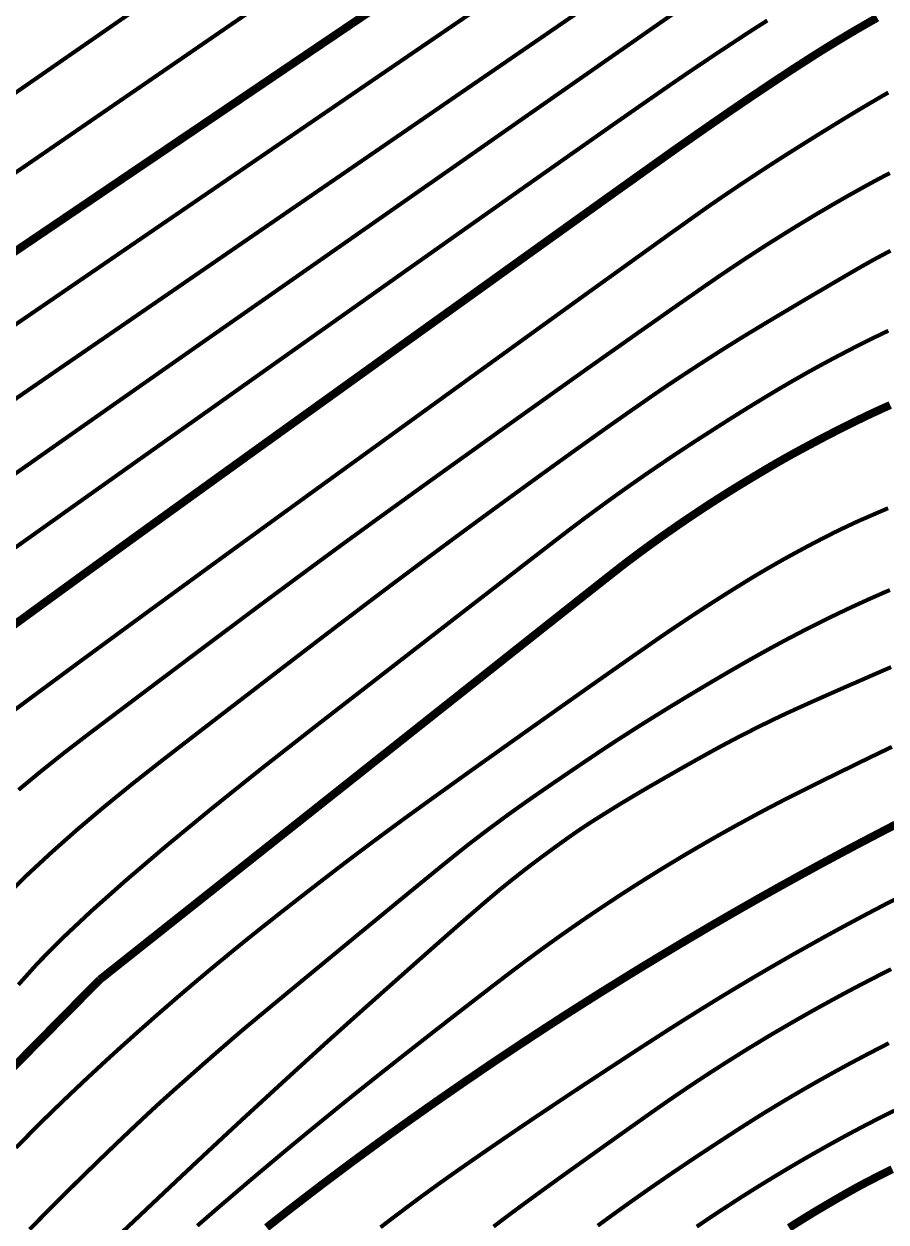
# Model space of a CAD drawing. Extents: x 36524600 to 36525730, y 2746759 to 2747713.
# Drawn here: x 36525054.39 to 36525070.4, y 2747555.33 to 2747577.6 of the extents above; entities that cross this region are included whole.
import ezdxf

# ---------------------------------------------------------------- set-up
doc = ezdxf.new("R2010")
doc.units = 0
doc.header["$LTSCALE"] = 1000
doc.header["$MEASUREMENT"] = 0
doc.layers.add('DGX', color=251, linetype='Continuous')

# ---------------------------------------------------------------- blocks, each defined once
blk = doc.blocks.new('dxt')
at = {"layer": 'DGX', "color": 253, "linetype": 'Continuous', "flags": 128}
for points, const_width in [([(36525053.252, 2747575.642), (36525054.46, 2747576.481), (36525055.674, 2747577.323), (36525056.751, 2747578.07)], 0.075), ([(36525053.34, 2747574.225), (36525054.486, 2747575.013), (36525055.793, 2747575.912), (36525057.109, 2747576.816), (36525058.282, 2747577.622), (36525059.313, 2747578.33)], 0.075), ([(36525053.679, 2747573.004), (36525054.905, 2747573.834), (36525056.327, 2747574.797), (36525057.946, 2747575.892), (36525059.568, 2747576.99), (36525061.001, 2747577.958)], 0.15), ([(36525053.895, 2747571.784), (36525054.914, 2747572.482), (36525056.127, 2747573.313), (36525057.533, 2747574.275), (36525059.134, 2747575.37), (36525060.738, 2747576.467), (36525062.157, 2747577.436), (36525063.39, 2747578.277)], 0.075), ([(36525053.995, 2747570.47), (36525055.05, 2747571.196), (36525056.319, 2747572.068), (36525057.8, 2747573.087), (36525059.495, 2747574.253), (36525061.191, 2747575.418), (36525062.673, 2747576.437), (36525063.943, 2747577.309), (36525065, 2747578.035)], 0.075), ([(36525053.862, 2747568.985), (36525054.935, 2747569.74), (36525056.206, 2747570.632), (36525057.676, 2747571.662), (36525059.344, 2747572.828), (36525061.006, 2747573.99), (36525062.46, 2747575.006), (36525063.704, 2747575.876), (36525064.74, 2747576.599), (36525065.567, 2747577.176), (36525066.185, 2747577.607), (36525066.594, 2747577.891)], 0.075), ([(36525054.146, 2747567.811), (36525054.52, 2747568.077), (36525055.052, 2747568.456), (36525055.743, 2747568.947), (36525056.594, 2747569.551), (36525057.604, 2747570.266), (36525058.772, 2747571.095), (36525060.1, 2747572.035), (36525061.434, 2747572.98), (36525062.624, 2747573.821), (36525063.668, 2747574.558), (36525064.567, 2747575.191), (36525065.321, 2747575.721), (36525065.93, 2747576.146), (36525066.394, 2747576.468), (36525066.712, 2747576.686), (36525066.951, 2747576.847), (36525067.174, 2747576.997), (36525067.383, 2747577.136), (36525067.576, 2747577.263), (36525067.754, 2747577.381), (36525067.917, 2747577.487), (36525068.066, 2747577.582), (36525068.199, 2747577.666)], 0.075), ([(36525054.147, 2747566.389), (36525054.757, 2747566.835), (36525055.517, 2747567.388), (36525056.426, 2747568.047), (36525057.486, 2747568.812), (36525058.695, 2747569.683), (36525060.055, 2747570.66), (36525061.41, 2747571.634), (36525062.61, 2747572.495), (36525063.653, 2747573.244), (36525064.539, 2747573.879), (36525065.269, 2747574.402), (36525065.842, 2747574.811), (36525066.259, 2747575.108), (36525066.519, 2747575.293), (36525066.695, 2747575.416), (36525066.86, 2747575.532), (36525067.014, 2747575.639), (36525067.156, 2747575.738), (36525067.288, 2747575.829), (36525067.408, 2747575.912), (36525067.516, 2747575.987), (36525067.614, 2747576.054), (36525067.706, 2747576.116), (36525067.798, 2747576.179), (36525067.89, 2747576.241), (36525067.982, 2747576.303), (36525068.074, 2747576.365), (36525068.166, 2747576.427), (36525068.259, 2747576.489), (36525068.351, 2747576.55), (36525068.444, 2747576.612), (36525068.537, 2747576.673), (36525068.629, 2747576.734), (36525068.722, 2747576.795), (36525068.816, 2747576.855), (36525068.909, 2747576.915), (36525069.002, 2747576.975), (36525069.096, 2747577.035), (36525069.19, 2747577.094), (36525069.284, 2747577.153), (36525069.378, 2747577.211), (36525069.473, 2747577.269), (36525069.568, 2747577.326), (36525069.663, 2747577.384), (36525069.758, 2747577.44), (36525069.854, 2747577.497), (36525069.95, 2747577.552), (36525070.046, 2747577.608), (36525070.142, 2747577.663), (36525070.239, 2747577.717)], 0.15), ([(36525053.562, 2747564.361), (36525054.405, 2747564.992), (36525055.433, 2747565.753), (36525056.647, 2747566.644), (36525058.047, 2747567.666), (36525059.633, 2747568.818), (36525061.219, 2747569.967), (36525062.619, 2747570.981), (36525063.834, 2747571.86), (36525064.864, 2747572.604), (36525065.709, 2747573.212), (36525066.368, 2747573.686), (36525066.842, 2747574.024), (36525067.13, 2747574.228), (36525067.326, 2747574.363), (36525067.523, 2747574.497), (36525067.721, 2747574.63), (36525067.919, 2747574.761), (36525068.118, 2747574.892), (36525068.318, 2747575.022), (36525068.519, 2747575.151), (36525068.72, 2747575.278), (36525068.917, 2747575.402), (36525069.107, 2747575.521), (36525069.288, 2747575.633), (36525069.461, 2747575.74), (36525069.626, 2747575.841), (36525069.783, 2747575.936), (36525069.932, 2747576.026), (36525070.073, 2747576.109), (36525070.206, 2747576.187), (36525070.33, 2747576.26), (36525070.446, 2747576.327)], 0.075), ([(36525070.475, 2747574.83), (36525070.377, 2747574.779), (36525070.279, 2747574.727), (36525070.182, 2747574.675), (36525070.085, 2747574.622), (36525069.988, 2747574.569), (36525069.891, 2747574.515), (36525069.794, 2747574.461), (36525069.697, 2747574.407), (36525069.601, 2747574.352), (36525069.504, 2747574.296), (36525069.408, 2747574.241), (36525069.312, 2747574.184), (36525069.217, 2747574.128), (36525069.121, 2747574.072), (36525069.026, 2747574.015), (36525068.931, 2747573.957), (36525068.836, 2747573.9), (36525068.741, 2747573.842), (36525068.647, 2747573.784), (36525068.553, 2747573.726), (36525068.459, 2747573.667), (36525068.365, 2747573.608), (36525068.271, 2747573.549), (36525068.177, 2747573.49), (36525068.084, 2747573.43), (36525067.991, 2747573.37), (36525067.898, 2747573.309), (36525067.805, 2747573.249), (36525067.713, 2747573.188), (36525067.621, 2747573.126), (36525067.528, 2747573.065), (36525067.437, 2747573.003), (36525067.345, 2747572.941), (36525067.253, 2747572.878), (36525067.15, 2747572.807), (36525067.023, 2747572.72), (36525066.874, 2747572.615), (36525066.7, 2747572.494), (36525066.503, 2747572.357), (36525066.283, 2747572.202), (36525066.04, 2747572.031), (36525065.773, 2747571.844), (36525065.483, 2747571.639), (36525065.171, 2747571.419), (36525064.836, 2747571.182), (36525064.479, 2747570.928), (36525064.1, 2747570.658), (36525063.699, 2747570.372), (36525063.275, 2747570.069), (36525062.829, 2747569.749), (36525062.386, 2747569.432), (36525061.972, 2747569.135), (36525061.586, 2747568.857), (36525061.23, 2747568.6), (36525060.902, 2747568.363), (36525060.604, 2747568.146), (36525060.334, 2747567.95), (36525060.093, 2747567.773), (36525059.866, 2747567.606), (36525059.64, 2747567.439), (36525059.414, 2747567.272), (36525059.188, 2747567.104), (36525058.962, 2747566.937), (36525058.736, 2747566.769), (36525058.511, 2747566.601), (36525058.286, 2747566.432), (36525058.046, 2747566.253), (36525057.779, 2747566.052), (36525057.483, 2747565.83), (36525057.159, 2747565.586), (36525056.807, 2747565.321), (36525056.427, 2747565.035), (36525056.019, 2747564.727), (36525055.582, 2747564.397), (36525055.138, 2747564.056), (36525054.706, 2747563.711), (36525054.287, 2747563.364)], 0.075), ([(36525070.487, 2747573.386), (36525070.426, 2747573.354), (36525070.366, 2747573.322), (36525070.306, 2747573.29), (36525070.245, 2747573.257), (36525070.185, 2747573.225), (36525070.125, 2747573.192), (36525070.066, 2747573.158), (36525070.006, 2747573.125), (36525069.935, 2747573.085), (36525069.843, 2747573.031), (36525069.728, 2747572.964), (36525069.591, 2747572.884), (36525069.432, 2747572.791), (36525069.251, 2747572.684), (36525069.048, 2747572.565), (36525068.823, 2747572.432), (36525068.595, 2747572.296), (36525068.381, 2747572.169), (36525068.182, 2747572.05), (36525067.999, 2747571.939), (36525067.83, 2747571.837), (36525067.677, 2747571.743), (36525067.539, 2747571.657), (36525067.415, 2747571.58), (36525067.299, 2747571.506), (36525067.184, 2747571.432), (36525067.069, 2747571.358), (36525066.954, 2747571.284), (36525066.839, 2747571.209), (36525066.724, 2747571.134), (36525066.61, 2747571.059), (36525066.495, 2747570.983), (36525066.375, 2747570.903), (36525066.243, 2747570.813), (36525066.099, 2747570.715), (36525065.944, 2747570.607), (36525065.776, 2747570.49), (36525065.596, 2747570.365), (36525065.405, 2747570.23), (36525065.201, 2747570.087), (36525064.985, 2747569.933), (36525064.755, 2747569.769), (36525064.512, 2747569.595), (36525064.255, 2747569.41), (36525063.984, 2747569.214), (36525063.7, 2747569.008), (36525063.403, 2747568.792), (36525063.092, 2747568.565), (36525062.774, 2747568.332), (36525062.457, 2747568.099), (36525062.14, 2747567.864), (36525061.824, 2747567.63), (36525061.508, 2747567.394), (36525061.193, 2747567.158), (36525060.879, 2747566.921), (36525060.565, 2747566.683), (36525060.234, 2747566.432), (36525059.87, 2747566.154), (36525059.472, 2747565.849), (36525059.04, 2747565.518), (36525058.575, 2747565.16), (36525058.075, 2747564.776), (36525057.542, 2747564.365), (36525056.975, 2747563.927), (36525056.408, 2747563.481), (36525055.873, 2747563.045), (36525055.371, 2747562.62), (36525054.902, 2747562.204), (36525054.465, 2747561.799), (36525054.061, 2747561.405)], 0.075), ([(36525070.446, 2747571.899), (36525070.356, 2747571.856), (36525070.269, 2747571.814), (36525070.184, 2747571.773), (36525070.099, 2747571.731), (36525070.014, 2747571.689), (36525069.929, 2747571.646), (36525069.845, 2747571.604), (36525069.761, 2747571.56), (36525069.677, 2747571.517), (36525069.593, 2747571.473), (36525069.509, 2747571.429), (36525069.425, 2747571.385), (36525069.342, 2747571.34), (36525069.258, 2747571.295), (36525069.175, 2747571.25), (36525069.092, 2747571.205), (36525069.01, 2747571.159), (36525068.927, 2747571.113), (36525068.845, 2747571.066), (36525068.762, 2747571.019), (36525068.68, 2747570.972), (36525068.598, 2747570.925), (36525068.517, 2747570.877), (36525068.435, 2747570.829), (36525068.354, 2747570.781), (36525068.273, 2747570.732), (36525068.193, 2747570.684), (36525068.117, 2747570.638), (36525068.045, 2747570.594), (36525067.975, 2747570.552), (36525067.909, 2747570.511), (36525067.847, 2747570.473), (36525067.788, 2747570.436), (36525067.732, 2747570.402), (36525067.675, 2747570.366), (36525067.611, 2747570.326), (36525067.54, 2747570.281), (36525067.463, 2747570.233), (36525067.38, 2747570.179), (36525067.289, 2747570.122), (36525067.193, 2747570.06), (36525067.09, 2747569.994), (36525066.983, 2747569.926), (36525066.877, 2747569.857), (36525066.771, 2747569.788), (36525066.665, 2747569.718), (36525066.56, 2747569.649), (36525066.454, 2747569.578), (36525066.349, 2747569.508), (36525066.245, 2747569.437), (36525066.14, 2747569.366), (36525066.036, 2747569.295), (36525065.931, 2747569.223), (36525065.828, 2747569.151), (36525065.724, 2747569.078), (36525065.62, 2747569.005), (36525065.517, 2747568.932), (36525065.414, 2747568.859), (36525065.311, 2747568.785), (36525065.209, 2747568.711), (36525065.107, 2747568.636), (36525065.005, 2747568.562), (36525064.903, 2747568.486), (36525064.801, 2747568.411), (36525064.7, 2747568.335), (36525064.599, 2747568.259), (36525064.436, 2747568.135), (36525064.151, 2747567.915), (36525063.742, 2747567.599), (36525063.21, 2747567.187), (36525062.554, 2747566.679), (36525061.776, 2747566.076), (36525060.874, 2747565.376), (36525059.849, 2747564.581), (36525058.811, 2747563.768), (36525057.871, 2747563.014), (36525057.029, 2747562.32), (36525056.285, 2747561.685), (36525055.638, 2747561.11), (36525055.089, 2747560.594), (36525054.639, 2747560.138), (36525054.285, 2747559.741)], 0.075), ([(36525055.798, 2747559.838), (36525055.124, 2747559.156), (36525054.507, 2747558.53), (36525053.948, 2747557.962), (36525053.445, 2747557.45), (36525052.999, 2747556.996), (36525052.61, 2747556.598), (36525052.278, 2747556.257), (36525052.003, 2747555.974), (36525051.765, 2747555.726), (36525051.542, 2747555.494), (36525051.334, 2747555.278), (36525051.143, 2747555.078)], 0.15), ([(36525070.482, 2747570.518), (36525070.395, 2747570.479), (36525070.304, 2747570.438), (36525070.209, 2747570.394), (36525070.109, 2747570.348), (36525070.003, 2747570.297), (36525069.891, 2747570.243), (36525069.773, 2747570.185), (36525069.65, 2747570.124), (36525069.52, 2747570.058), (36525069.385, 2747569.989), (36525069.244, 2747569.916), (36525069.102, 2747569.841), (36525068.965, 2747569.768), (36525068.833, 2747569.697), (36525068.706, 2747569.628), (36525068.583, 2747569.56), (36525068.466, 2747569.494), (36525068.353, 2747569.429), (36525068.245, 2747569.366), (36525068.141, 2747569.304), (36525068.039, 2747569.243), (36525067.939, 2747569.184), (36525067.842, 2747569.125), (36525067.747, 2747569.067), (36525067.655, 2747569.011), (36525067.565, 2747568.955), (36525067.477, 2747568.901), (36525067.391, 2747568.846), (36525067.305, 2747568.792), (36525067.219, 2747568.737), (36525067.133, 2747568.682), (36525067.048, 2747568.626), (36525066.963, 2747568.57), (36525066.878, 2747568.514), (36525066.793, 2747568.457), (36525066.709, 2747568.4), (36525066.624, 2747568.343), (36525066.54, 2747568.285), (36525066.457, 2747568.227), (36525066.373, 2747568.169), (36525066.29, 2747568.111), (36525066.207, 2747568.052), (36525066.124, 2747567.992), (36525066.041, 2747567.933), (36525065.959, 2747567.873), (36525065.877, 2747567.813), (36525065.795, 2747567.752), (36525065.713, 2747567.691), (36525065.632, 2747567.63), (36525065.55, 2747567.568), (36525065.47, 2747567.506), (36525065.248, 2747567.332), (36525064.744, 2747566.934), (36525063.958, 2747566.312), (36525062.89, 2747565.465), (36525061.54, 2747564.395), (36525059.908, 2747563.1), (36525057.994, 2747561.581), (36525055.798, 2747559.838)], 0.15), ([(36525070.443, 2747568.6), (36525070.374, 2747568.571), (36525070.305, 2747568.541), (36525070.237, 2747568.512), (36525070.168, 2747568.482), (36525070.103, 2747568.454), (36525070.047, 2747568.429), (36525069.999, 2747568.408), (36525069.958, 2747568.391), (36525069.926, 2747568.377), (36525069.903, 2747568.367), (36525069.887, 2747568.36), (36525069.879, 2747568.356), (36525069.872, 2747568.353), (36525069.856, 2747568.346), (36525069.832, 2747568.334), (36525069.8, 2747568.319), (36525069.759, 2747568.3), (36525069.711, 2747568.277), (36525069.654, 2747568.25), (36525069.588, 2747568.219), (36525069.515, 2747568.184), (36525069.433, 2747568.144), (36525069.343, 2747568.098), (36525069.245, 2747568.048), (36525069.139, 2747567.993), (36525069.024, 2747567.933), (36525068.901, 2747567.868), (36525068.77, 2747567.797), (36525068.635, 2747567.724), (36525068.498, 2747567.648), (36525068.361, 2747567.57), (36525068.223, 2747567.491), (36525068.084, 2747567.409), (36525067.944, 2747567.326), (36525067.803, 2747567.24), (36525067.662, 2747567.152), (36525067.52, 2747567.064), (36525067.379, 2747566.975), (36525067.239, 2747566.885), (36525067.1, 2747566.796), (36525066.962, 2747566.706), (36525066.824, 2747566.616), (36525066.688, 2747566.526), (36525066.552, 2747566.435), (36525066.396, 2747566.33), (36525066.198, 2747566.195), (36525065.96, 2747566.029), (36525065.68, 2747565.834), (36525065.359, 2747565.609), (36525064.997, 2747565.355), (36525064.593, 2747565.07), (36525064.149, 2747564.756), (36525063.699, 2747564.437), (36525063.281, 2747564.14), (36525062.894, 2747563.865), (36525062.538, 2747563.611), (36525062.214, 2747563.378), (36525061.921, 2747563.168), (36525061.659, 2747562.978), (36525061.428, 2747562.811), (36525061.214, 2747562.653), (36525061, 2747562.495), (36525060.787, 2747562.336), (36525060.574, 2747562.176), (36525060.362, 2747562.016), (36525060.151, 2747561.854), (36525059.94, 2747561.692), (36525059.73, 2747561.529), (36525059.526, 2747561.371), (36525059.334, 2747561.221), (36525059.154, 2747561.08), (36525058.986, 2747560.947), (36525058.83, 2747560.824), (36525058.686, 2747560.709), (36525058.554, 2747560.603), (36525058.434, 2747560.506), (36525058.322, 2747560.415), (36525058.212, 2747560.325), (36525058.106, 2747560.237), (36525058.002, 2747560.152), (36525057.901, 2747560.068), (36525057.802, 2747559.986), (36525057.707, 2747559.906), (36525057.614, 2747559.828), (36525057.523, 2747559.751), (36525057.433, 2747559.674), (36525057.342, 2747559.597), (36525057.251, 2747559.519), (36525057.161, 2747559.441), (36525057.071, 2747559.363), (36525056.981, 2747559.285), (36525056.891, 2747559.207), (36525056.801, 2747559.128), (36525056.712, 2747559.049), (36525056.623, 2747558.97), (36525056.533, 2747558.891), (36525056.444, 2747558.812), (36525056.356, 2747558.732), (36525056.267, 2747558.653), (36525056.178, 2747558.573), (36525056.09, 2747558.493), (36525056.002, 2747558.412), (36525055.914, 2747558.332), (36525055.826, 2747558.251), (36525055.739, 2747558.17), (36525055.652, 2747558.089), (36525055.564, 2747558.008), (36525055.477, 2747557.926), (36525055.391, 2747557.844), (36525055.304, 2747557.762), (36525055.218, 2747557.68), (36525055.132, 2747557.598), (36525055.046, 2747557.515), (36525054.96, 2747557.432), (36525054.875, 2747557.349), (36525054.789, 2747557.266), (36525054.699, 2747557.177), (36525054.599, 2747557.077), (36525054.489, 2747556.966), (36525054.369, 2747556.843), (36525054.239, 2747556.71)], 0.075), ([(36525070.476, 2747567.08), (36525070.359, 2747567.03), (36525070.243, 2747566.978), (36525070.126, 2747566.927), (36525070.01, 2747566.874), (36525069.894, 2747566.821), (36525069.778, 2747566.768), (36525069.663, 2747566.714), (36525069.548, 2747566.659), (36525069.433, 2747566.604), (36525069.319, 2747566.548), (36525069.204, 2747566.491), (36525069.09, 2747566.435), (36525068.976, 2747566.377), (36525068.863, 2747566.319), (36525068.75, 2747566.26), (36525068.637, 2747566.201), (36525068.524, 2747566.142), (36525068.412, 2747566.081), (36525068.3, 2747566.021), (36525068.188, 2747565.959), (36525068.077, 2747565.897), (36525067.964, 2747565.834), (36525067.85, 2747565.77), (36525067.734, 2747565.704), (36525067.616, 2747565.636), (36525067.496, 2747565.567), (36525067.375, 2747565.496), (36525067.251, 2747565.423), (36525067.125, 2747565.349), (36525067.001, 2747565.275), (36525066.881, 2747565.204), (36525066.765, 2747565.134), (36525066.654, 2747565.067), (36525066.547, 2747565.002), (36525066.444, 2747564.94), (36525066.345, 2747564.879), (36525066.251, 2747564.821), (36525066.159, 2747564.764), (36525066.067, 2747564.707), (36525065.975, 2747564.649), (36525065.883, 2747564.592), (36525065.792, 2747564.534), (36525065.7, 2747564.476), (36525065.609, 2747564.417), (36525065.518, 2747564.359), (36525065.421, 2747564.297), (36525065.313, 2747564.226), (36525065.195, 2747564.148), (36525065.065, 2747564.062), (36525064.924, 2747563.967), (36525064.773, 2747563.865), (36525064.61, 2747563.755), (36525064.437, 2747563.637), (36525064.263, 2747563.519), (36525064.102, 2747563.408), (36525063.951, 2747563.304), (36525063.812, 2747563.208), (36525063.685, 2747563.118), (36525063.569, 2747563.036), (36525063.464, 2747562.961), (36525063.371, 2747562.894), (36525063.284, 2747562.83), (36525063.197, 2747562.765), (36525063.11, 2747562.701), (36525063.023, 2747562.636), (36525062.936, 2747562.571), (36525062.85, 2747562.505), (36525062.764, 2747562.44), (36525062.678, 2747562.374), (36525062.57, 2747562.289), (36525062.417, 2747562.167), (36525062.22, 2747562.008), (36525061.979, 2747561.811), (36525061.692, 2747561.577), (36525061.362, 2747561.306), (36525060.987, 2747560.997), (36525060.567, 2747560.652), (36525060.148, 2747560.306), (36525059.775, 2747559.998), (36525059.449, 2747559.729), (36525059.168, 2747559.497), (36525058.934, 2747559.303), (36525058.746, 2747559.147), (36525058.604, 2747559.029), (36525058.508, 2747558.949), (36525058.431, 2747558.884), (36525058.346, 2747558.811), (36525058.251, 2747558.73), (36525058.148, 2747558.64), (36525058.036, 2747558.543), (36525057.916, 2747558.438), (36525057.786, 2747558.324), (36525057.648, 2747558.203), (36525057.51, 2747558.081), (36525057.382, 2747557.967), (36525057.262, 2747557.861), (36525057.151, 2747557.762), (36525057.05, 2747557.671), (36525056.957, 2747557.588), (36525056.874, 2747557.512), (36525056.8, 2747557.444), (36525056.726, 2747557.375), (36525056.643, 2747557.298), (36525056.553, 2747557.213), (36525056.453, 2747557.119), (36525056.346, 2747557.017), (36525056.23, 2747556.907), (36525056.105, 2747556.788), (36525055.973, 2747556.661), (36525055.836, 2747556.529), (36525055.7, 2747556.397), (36525055.564, 2747556.264), (36525055.428, 2747556.132), (36525055.293, 2747555.998), (36525055.158, 2747555.865), (36525055.024, 2747555.731), (36525054.89, 2747555.596), (36525054.723, 2747555.428), (36525054.492, 2747555.193)], 0.075), ([(36525070.499, 2747565.647), (36525070.309, 2747565.565), (36525070.105, 2747565.476), (36525069.888, 2747565.381), (36525069.658, 2747565.281), (36525069.43, 2747565.18), (36525069.219, 2747565.087), (36525069.026, 2747565.001), (36525068.851, 2747564.922), (36525068.692, 2747564.85), (36525068.552, 2747564.786), (36525068.429, 2747564.728), (36525068.323, 2747564.677), (36525068.227, 2747564.63), (36525068.13, 2747564.583), (36525068.034, 2747564.535), (36525067.938, 2747564.487), (36525067.842, 2747564.438), (36525067.746, 2747564.389), (36525067.65, 2747564.34), (36525067.555, 2747564.29), (36525067.455, 2747564.237), (36525067.345, 2747564.179), (36525067.226, 2747564.114), (36525067.097, 2747564.043), (36525066.959, 2747563.966), (36525066.811, 2747563.883), (36525066.653, 2747563.794), (36525066.486, 2747563.699), (36525066.318, 2747563.603), (36525066.159, 2747563.511), (36525066.007, 2747563.424), (36525065.864, 2747563.34), (36525065.729, 2747563.26), (36525065.602, 2747563.184), (36525065.483, 2747563.113), (36525065.373, 2747563.045), (36525065.27, 2747562.981), (36525065.174, 2747562.921), (36525065.084, 2747562.865), (36525065.002, 2747562.813), (36525064.926, 2747562.765), (36525064.857, 2747562.72), (36525064.795, 2747562.679), (36525064.74, 2747562.643), (36525064.685, 2747562.605), (36525064.624, 2747562.563), (36525064.557, 2747562.516), (36525064.483, 2747562.464), (36525064.404, 2747562.407), (36525064.318, 2747562.345), (36525064.227, 2747562.279), (36525064.129, 2747562.207), (36525064.028, 2747562.133), (36525063.928, 2747562.058), (36525063.828, 2747561.983), (36525063.729, 2747561.907), (36525063.63, 2747561.831), (36525063.532, 2747561.753), (36525063.434, 2747561.676), (36525063.336, 2747561.597), (36525063.229, 2747561.51), (36525063.102, 2747561.403), (36525062.956, 2747561.279), (36525062.789, 2747561.135), (36525062.603, 2747560.974), (36525062.397, 2747560.794), (36525062.171, 2747560.595), (36525061.925, 2747560.378), (36525061.677, 2747560.158), (36525061.441, 2747559.949), (36525061.218, 2747559.751), (36525061.009, 2747559.565), (36525060.813, 2747559.391), (36525060.629, 2747559.227), (36525060.459, 2747559.075), (36525060.303, 2747558.935), (36525060.143, 2747558.791), (36525059.965, 2747558.631), (36525059.769, 2747558.452), (36525059.555, 2747558.257), (36525059.322, 2747558.044), (36525059.071, 2747557.814), (36525058.801, 2747557.566), (36525058.513, 2747557.302), (36525058.18, 2747556.993), (36525057.774, 2747556.614), (36525057.295, 2747556.165), (36525056.744, 2747555.645), (36525056.12, 2747555.055)], 0.075), ([(36525070.514, 2747564.164), (36525070.312, 2747564.067), (36525070.098, 2747563.964), (36525069.874, 2747563.855), (36525069.653, 2747563.746), (36525069.449, 2747563.646), (36525069.261, 2747563.554), (36525069.09, 2747563.47), (36525068.937, 2747563.393), (36525068.8, 2747563.325), (36525068.68, 2747563.264), (36525068.576, 2747563.212), (36525068.481, 2747563.163), (36525068.387, 2747563.114), (36525068.292, 2747563.064), (36525068.198, 2747563.015), (36525068.104, 2747562.965), (36525068.01, 2747562.915), (36525067.916, 2747562.864), (36525067.822, 2747562.813), (36525067.729, 2747562.762), (36525067.635, 2747562.711), (36525067.542, 2747562.659), (36525067.449, 2747562.607), (36525067.356, 2747562.555), (36525067.263, 2747562.503), (36525067.171, 2747562.45), (36525067.078, 2747562.397), (36525066.986, 2747562.343), (36525066.894, 2747562.29), (36525066.802, 2747562.236), (36525066.71, 2747562.182), (36525066.618, 2747562.127), (36525066.527, 2747562.072), (36525066.436, 2747562.017), (36525066.344, 2747561.962), (36525066.253, 2747561.906), (36525066.163, 2747561.851), (36525066.072, 2747561.794), (36525065.982, 2747561.738), (36525065.891, 2747561.681), (36525065.801, 2747561.624), (36525065.711, 2747561.567), (36525065.622, 2747561.509), (36525065.532, 2747561.452), (36525065.443, 2747561.394), (36525065.354, 2747561.335), (36525065.265, 2747561.276), (36525065.176, 2747561.217), (36525065.087, 2747561.158), (36525064.999, 2747561.099), (36525064.91, 2747561.039), (36525064.822, 2747560.979), (36525064.735, 2747560.919), (36525064.647, 2747560.858), (36525064.559, 2747560.797), (36525064.472, 2747560.736), (36525064.385, 2747560.675), (36525064.298, 2747560.613), (36525064.211, 2747560.551), (36525064.125, 2747560.489), (36525064.038, 2747560.426), (36525063.952, 2747560.363), (36525063.866, 2747560.3), (36525063.781, 2747560.237), (36525063.695, 2747560.173), (36525063.61, 2747560.109), (36525063.524, 2747560.045), (36525063.434, 2747559.977), (36525063.334, 2747559.901), (36525063.224, 2747559.816), (36525063.103, 2747559.724), (36525062.973, 2747559.623), (36525062.832, 2747559.515), (36525062.681, 2747559.398), (36525062.52, 2747559.273), (36525062.354, 2747559.145), (36525062.188, 2747559.015), (36525062.022, 2747558.886), (36525061.856, 2747558.756), (36525061.69, 2747558.626), (36525061.524, 2747558.496), (36525061.358, 2747558.365), (36525061.192, 2747558.234), (36525061.026, 2747558.103), (36525060.861, 2747557.971), (36525060.695, 2747557.839), (36525060.53, 2747557.707), (36525060.365, 2747557.574), (36525060.201, 2747557.441), (36525060.037, 2747557.307), (36525059.873, 2747557.173), (36525059.709, 2747557.039), (36525059.546, 2747556.905), (36525059.383, 2747556.77), (36525059.22, 2747556.635), (36525059.058, 2747556.499), (36525058.896, 2747556.363), (36525058.734, 2747556.227), (36525058.572, 2747556.09), (36525058.411, 2747555.953), (36525058.25, 2747555.815), (36525058.089, 2747555.678), (36525057.929, 2747555.54), (36525057.769, 2747555.401), (36525057.609, 2747555.262)], 0.075), ([(36525070.578, 2747562.718), (36525070.434, 2747562.644), (36525070.29, 2747562.569), (36525070.147, 2747562.494), (36525070.003, 2747562.419), (36525069.86, 2747562.344), (36525069.717, 2747562.268), (36525069.574, 2747562.192), (36525069.431, 2747562.115), (36525069.289, 2747562.039), (36525069.146, 2747561.962), (36525069.004, 2747561.884), (36525068.862, 2747561.807), (36525068.72, 2747561.729), (36525068.579, 2747561.65), (36525068.437, 2747561.572), (36525068.296, 2747561.493), (36525068.154, 2747561.413), (36525068.013, 2747561.334), (36525067.873, 2747561.254), (36525067.731, 2747561.173), (36525067.589, 2747561.092), (36525067.446, 2747561.009), (36525067.303, 2747560.926), (36525067.158, 2747560.842), (36525067.012, 2747560.756), (36525066.866, 2747560.67), (36525066.718, 2747560.583), (36525066.571, 2747560.495), (36525066.424, 2747560.407), (36525066.278, 2747560.32), (36525066.133, 2747560.232), (36525065.988, 2747560.144), (36525065.844, 2747560.057), (36525065.701, 2747559.969), (36525065.559, 2747559.881), (36525065.417, 2747559.793), (36525065.275, 2747559.705), (36525065.133, 2747559.617), (36525064.992, 2747559.528), (36525064.851, 2747559.439), (36525064.71, 2747559.349), (36525064.569, 2747559.26), (36525064.429, 2747559.17), (36525064.288, 2747559.079), (36525064.148, 2747558.988), (36525064.008, 2747558.897), (36525063.869, 2747558.806), (36525063.729, 2747558.714), (36525063.59, 2747558.622), (36525063.451, 2747558.53), (36525063.312, 2747558.437), (36525063.173, 2747558.344), (36525063.032, 2747558.249), (36525062.889, 2747558.152), (36525062.746, 2747558.054), (36525062.6, 2747557.955), (36525062.454, 2747557.854), (36525062.305, 2747557.751), (36525062.156, 2747557.647), (36525062.006, 2747557.543), (36525061.857, 2747557.438), (36525061.71, 2747557.334), (36525061.563, 2747557.23), (36525061.418, 2747557.127), (36525061.274, 2747557.023), (36525061.13, 2747556.92), (36525060.988, 2747556.817), (36525060.847, 2747556.714), (36525060.706, 2747556.611), (36525060.565, 2747556.507), (36525060.424, 2747556.403), (36525060.284, 2747556.298), (36525060.144, 2747556.193), (36525060.004, 2747556.088), (36525059.865, 2747555.982), (36525059.726, 2747555.876), (36525059.587, 2747555.769), (36525059.448, 2747555.662), (36525059.31, 2747555.555), (36525059.172, 2747555.447), (36525059.035, 2747555.339), (36525058.897, 2747555.23)], 0.15), ([(36525061.013, 2747555.233), (36525061.115, 2747555.312), (36525061.212, 2747555.386), (36525061.308, 2747555.459), (36525061.405, 2747555.532), (36525061.502, 2747555.605), (36525061.6, 2747555.678), (36525061.697, 2747555.75), (36525061.795, 2747555.823), (36525061.893, 2747555.894), (36525061.997, 2747555.97), (36525062.114, 2747556.055), (36525062.244, 2747556.147), (36525062.387, 2747556.248), (36525062.542, 2747556.357), (36525062.71, 2747556.474), (36525062.891, 2747556.599), (36525063.085, 2747556.733), (36525063.287, 2747556.872), (36525063.494, 2747557.013), (36525063.705, 2747557.156), (36525063.92, 2747557.301), (36525064.14, 2747557.448), (36525064.364, 2747557.598), (36525064.592, 2747557.75), (36525064.825, 2747557.904), (36525065.055, 2747558.055), (36525065.274, 2747558.199), (36525065.483, 2747558.336), (36525065.681, 2747558.466), (36525065.869, 2747558.588), (36525066.047, 2747558.703), (36525066.214, 2747558.811), (36525066.37, 2747558.911), (36525066.522, 2747559.008), (36525066.674, 2747559.104), (36525066.826, 2747559.199), (36525066.978, 2747559.294), (36525067.131, 2747559.389), (36525067.284, 2747559.483), (36525067.437, 2747559.576), (36525067.591, 2747559.669), (36525067.745, 2747559.761), (36525067.899, 2747559.853), (36525068.054, 2747559.944), (36525068.209, 2747560.035), (36525068.364, 2747560.125), (36525068.52, 2747560.215), (36525068.676, 2747560.304), (36525068.832, 2747560.392), (36525068.989, 2747560.48), (36525069.146, 2747560.568), (36525069.303, 2747560.655), (36525069.46, 2747560.741), (36525069.618, 2747560.827), (36525069.776, 2747560.912), (36525069.935, 2747560.997), (36525070.093, 2747561.081), (36525070.252, 2747561.164), (36525070.411, 2747561.248), (36525070.571, 2747561.33)], 0.075), ([(36525070.499, 2747560.032), (36525070.397, 2747559.98), (36525070.294, 2747559.929), (36525070.192, 2747559.876), (36525070.091, 2747559.824), (36525069.989, 2747559.771), (36525069.887, 2747559.718), (36525069.786, 2747559.665), (36525069.685, 2747559.611), (36525069.584, 2747559.557), (36525069.483, 2747559.502), (36525069.382, 2747559.447), (36525069.282, 2747559.392), (36525069.181, 2747559.337), (36525069.081, 2747559.281), (36525068.981, 2747559.225), (36525068.882, 2747559.169), (36525068.782, 2747559.112), (36525068.683, 2747559.055), (36525068.584, 2747558.998), (36525068.485, 2747558.94), (36525068.386, 2747558.882), (36525068.287, 2747558.824), (36525068.189, 2747558.765), (36525068.091, 2747558.706), (36525067.993, 2747558.646), (36525067.895, 2747558.587), (36525067.797, 2747558.527), (36525067.7, 2747558.466), (36525067.603, 2747558.405), (36525067.506, 2747558.344), (36525067.409, 2747558.283), (36525067.313, 2747558.221), (36525067.216, 2747558.159), (36525067.12, 2747558.097), (36525067.024, 2747558.034), (36525066.929, 2747557.971), (36525066.833, 2747557.908), (36525066.738, 2747557.844), (36525066.643, 2747557.78), (36525066.548, 2747557.716), (36525066.453, 2747557.651), (36525066.348, 2747557.579), (36525066.222, 2747557.491), (36525066.075, 2747557.388), (36525065.907, 2747557.269), (36525065.718, 2747557.135), (36525065.508, 2747556.986), (36525065.277, 2747556.822), (36525065.025, 2747556.642), (36525064.77, 2747556.46), (36525064.531, 2747556.289), (36525064.307, 2747556.128), (36525064.099, 2747555.977), (36525063.906, 2747555.837), (36525063.729, 2747555.707), (36525063.567, 2747555.588), (36525063.421, 2747555.48), (36525063.275, 2747555.37), (36525063.112, 2747555.246)], 0.075), ([(36525065.047, 2747555.263), (36525065.216, 2747555.386), (36525065.385, 2747555.509), (36525065.556, 2747555.632), (36525065.726, 2747555.753), (36525065.898, 2747555.874), (36525066.069, 2747555.994), (36525066.242, 2747556.113), (36525066.414, 2747556.231), (36525066.588, 2747556.349), (36525066.762, 2747556.466), (36525066.936, 2747556.582), (36525067.111, 2747556.697), (36525067.281, 2747556.809), (36525067.44, 2747556.912), (36525067.588, 2747557.009), (36525067.725, 2747557.097), (36525067.852, 2747557.178), (36525067.968, 2747557.252), (36525068.074, 2747557.318), (36525068.168, 2747557.377), (36525068.258, 2747557.431), (36525068.347, 2747557.486), (36525068.437, 2747557.54), (36525068.527, 2747557.594), (36525068.617, 2747557.647), (36525068.707, 2747557.7), (36525068.797, 2747557.753), (36525068.888, 2747557.806), (36525068.978, 2747557.858), (36525069.069, 2747557.91), (36525069.16, 2747557.962), (36525069.252, 2747558.013), (36525069.343, 2747558.064), (36525069.434, 2747558.115), (36525069.526, 2747558.165), (36525069.618, 2747558.216), (36525069.71, 2747558.266), (36525069.802, 2747558.315), (36525069.895, 2747558.364), (36525069.987, 2747558.413), (36525070.08, 2747558.462), (36525070.173, 2747558.51), (36525070.266, 2747558.559), (36525070.359, 2747558.606), (36525070.456, 2747558.656)], 0.075), ([(36525066.888, 2747555.246), (36525066.996, 2747555.32), (36525067.104, 2747555.393), (36525067.212, 2747555.465), (36525067.32, 2747555.537), (36525067.429, 2747555.608), (36525067.538, 2747555.679), (36525067.647, 2747555.75), (36525067.756, 2747555.82), (36525067.866, 2747555.889), (36525067.977, 2747555.959), (36525068.087, 2747556.027), (36525068.198, 2747556.095), (36525068.309, 2747556.163), (36525068.42, 2747556.23), (36525068.532, 2747556.297), (36525068.644, 2747556.364), (36525068.756, 2747556.43), (36525068.868, 2747556.495), (36525068.981, 2747556.56), (36525069.094, 2747556.624), (36525069.207, 2747556.688), (36525069.32, 2747556.752), (36525069.434, 2747556.815), (36525069.548, 2747556.878), (36525069.662, 2747556.94), (36525069.779, 2747557.003), (36525069.899, 2747557.066), (36525070.023, 2747557.132), (36525070.151, 2747557.198), (36525070.283, 2747557.266), (36525070.42, 2747557.335), (36525070.56, 2747557.405)], 0.075), ([(36525068.603, 2747555.225), (36525068.715, 2747555.297), (36525068.827, 2747555.367), (36525068.94, 2747555.437), (36525069.053, 2747555.507), (36525069.167, 2747555.575), (36525069.281, 2747555.642), (36525069.392, 2747555.707), (36525069.496, 2747555.768), (36525069.593, 2747555.823), (36525069.683, 2747555.875), (36525069.766, 2747555.921), (36525069.842, 2747555.964), (36525069.911, 2747556.002), (36525069.974, 2747556.035), (36525070.032, 2747556.066), (36525070.091, 2747556.097), (36525070.15, 2747556.127), (36525070.209, 2747556.157), (36525070.268, 2747556.188), (36525070.327, 2747556.217), (36525070.387, 2747556.247), (36525070.446, 2747556.277), (36525070.519, 2747556.312)], 0.15)]:
    blk.add_lwpolyline(points, dxfattribs=dict(at, const_width=const_width))

msp = doc.modelspace()

# ---------------------------------------------------------------- block references
msp.add_blockref('dxt', (0, 0))

doc.saveas('drawing.dxf')
